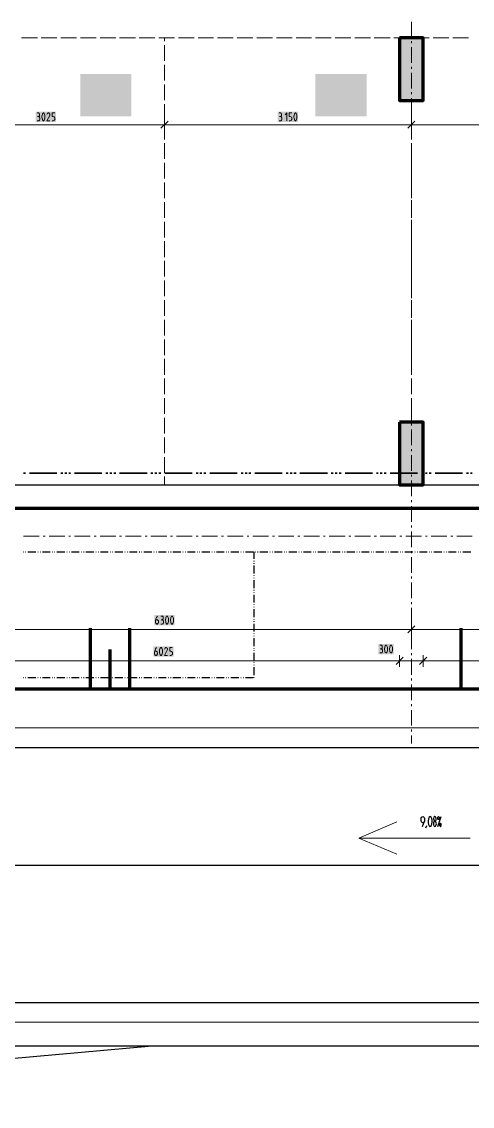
# Model space of a CAD drawing. Header units: millimetres. Extents: x 0 to 594, y 0 to 420.
# Drawn here: x 192.9 to 239.6, y 88.5 to 200.9 of the extents above; entities that cross this region are included whole.
import ezdxf

# ---------------------------------------------------------------- set-up
doc = ezdxf.new("R2010")
doc.units = ezdxf.units.MM
doc.header["$LTSCALE"] = 8
doc.layers.add('PDF_Cislovani stani', color=7, linetype='Continuous', true_color=0xffffff)
for name, color, linetype in [('PDF_CTU', 7, 'Continuous'), ('PDF_Dokresleni nad rovinou rezu', 7, 'Continuous'), ('PDF_Dopravni znaceni', 7, 'Continuous'), ('PDF_Koty delkove', 7, 'Continuous'), ('PDF_Obecne 0.25', 7, 'Continuous'), ('PDF_Obrubniky', 7, 'Continuous'), ('PDF_Osy hlavni', 7, 'Continuous'), ('PDF_Pozarni useky', 3, 'Continuous'), ('PDF_Rampy', 7, 'Continuous'), ('PDF_Steny vnitrni', 7, 'Continuous')]:
    doc.layers.add(name, color=color, linetype=linetype)

msp = doc.modelspace()

# ---------------------------------------------------------------- linework, layer by layer
at = {"layer": 'PDF_Cislovani stani', "lineweight": 18, "transparency": 33554559}
for points in [[(198.92, 195.46), (198.92, 191.06), (204.23, 195.46), (204.23, 191.06)], [(223.3, 195.46), (223.3, 191.06), (228.61, 195.46), (228.61, 191.06)]]:
    msp.add_solid(points, dxfattribs=at)
at = {"layer": 'PDF_CTU', "lineweight": 100}
for points in [[(135.36, 150.47), (241.57, 150.47), (241.57, 147.62), (313.57, 147.62), (313.57, 152.09)], [(199.99, 131.78), (199.99, 138.06)], [(204.06, 131.78), (204.06, 138.06)], [(238.42, 131.78), (238.42, 138.06)], [(202.03, 131.78), (202.03, 135.84)], [(166.66, 131.78), (311.68, 131.78)]]:
    msp.add_lwpolyline(points, dxfattribs=at)
at = {"layer": 'PDF_CTU', "lineweight": 25}
for points in [[(290.68, 94.76), (142.23, 94.76, -0.364475), (89.89, 143.52)], [(206.37, 94.76), (139.66, 88.76, -0.351953), (76.89, 130.52)]]:
    msp.add_lwpolyline(points, format="xyb", dxfattribs=at)
at = {"layer": 'PDF_Dokresleni nad rovinou rezu', "lineweight": 25}
for points in [[(193.02, 145.96), (193.06, 145.96)], [(193.26, 145.96), (193.3, 145.96)], [(193.51, 145.96), (194.32, 145.96)], [(194.52, 145.96), (194.56, 145.96)], [(194.76, 145.96), (194.81, 145.96)], [(195.01, 145.96), (195.82, 145.96)], [(196.02, 145.96), (196.06, 145.96)], [(196.27, 145.96), (196.31, 145.96)], [(196.51, 145.96), (197.32, 145.96)], [(197.53, 145.96), (197.57, 145.96)], [(197.77, 145.96), (197.81, 145.96)], [(198.02, 145.96), (198.83, 145.96)], [(199.03, 145.96), (199.07, 145.96)], [(199.27, 145.96), (199.32, 145.96)], [(199.52, 145.96), (200.33, 145.96)], [(200.53, 145.96), (200.58, 145.96)], [(200.78, 145.96), (200.82, 145.96)], [(201.02, 145.96), (201.83, 145.96)], [(202.04, 145.96), (202.08, 145.96)], [(202.28, 145.96), (202.32, 145.96)], [(202.53, 145.96), (203.34, 145.96)], [(203.54, 145.96), (203.58, 145.96)], [(203.78, 145.96), (203.83, 145.96)], [(204.03, 145.96), (204.84, 145.96)], [(205.04, 145.96), (205.09, 145.96)], [(205.29, 145.96), (205.33, 145.96)], [(205.53, 145.96), (206.34, 145.96)], [(206.55, 145.96), (206.59, 145.96)], [(206.79, 145.96), (206.83, 145.96)], [(207.04, 145.96), (207.85, 145.96)], [(208.05, 145.96), (208.09, 145.96)], [(208.3, 145.96), (208.34, 145.96)], [(208.54, 145.96), (209.35, 145.96)], [(209.55, 145.96), (209.6, 145.96)], [(209.8, 145.96), (209.84, 145.96)], [(210.04, 145.96), (210.85, 145.96)], [(211.06, 145.96), (211.1, 145.96)], [(211.3, 145.96), (211.34, 145.96)], [(211.55, 145.96), (212.36, 145.96)], [(212.56, 145.96), (212.6, 145.96)], [(212.81, 145.96), (212.85, 145.96)], [(213.05, 145.96), (213.86, 145.96)], [(214.06, 145.96), (214.11, 145.96)], [(214.31, 145.96), (214.35, 145.96)], [(214.55, 145.96), (215.37, 145.96)], [(215.57, 145.96), (215.61, 145.96)], [(215.81, 145.96), (215.85, 145.96)], [(216.06, 145.96), (216.87, 145.96)], [(216.93, 145.96), (216.93, 145.22)], [(216.93, 145.01), (216.93, 144.97)], [(217.07, 145.96), (217.11, 145.96)], [(217.32, 145.96), (217.36, 145.96)], [(217.56, 145.96), (218.37, 145.96)], [(218.57, 145.96), (218.62, 145.96)], [(218.82, 145.96), (218.86, 145.96)], [(219.06, 145.96), (219.88, 145.96)], [(220.08, 145.96), (220.12, 145.96)], [(220.32, 145.96), (220.36, 145.96)], [(220.57, 145.96), (221.38, 145.96)], [(221.58, 145.96), (221.62, 145.96)], [(221.83, 145.96), (221.87, 145.96)], [(222.07, 145.96), (222.88, 145.96)], [(223.09, 145.96), (223.13, 145.96)], [(223.33, 145.96), (223.37, 145.96)], [(223.57, 145.96), (224.39, 145.96)], [(224.59, 145.96), (224.63, 145.96)], [(224.83, 145.96), (224.87, 145.96)], [(225.08, 145.96), (225.89, 145.96)], [(226.09, 145.96), (226.13, 145.96)], [(226.34, 145.96), (226.38, 145.96)], [(226.58, 145.96), (227.39, 145.96)], [(227.6, 145.96), (227.64, 145.96)], [(227.84, 145.96), (227.88, 145.96)], [(228.08, 145.96), (228.9, 145.96)], [(229.1, 145.96), (229.14, 145.96)], [(229.34, 145.96), (229.38, 145.96)], [(229.59, 145.96), (230.4, 145.96)], [(230.6, 145.96), (230.64, 145.96)], [(230.85, 145.96), (230.89, 145.96)], [(231.09, 145.96), (231.9, 145.96)], [(232.11, 145.96), (232.15, 145.96)], [(232.35, 145.96), (232.39, 145.96)], [(232.59, 145.96), (233.41, 145.96)], [(233.61, 145.96), (233.65, 145.96)], [(233.85, 145.96), (233.89, 145.96)], [(234.1, 145.96), (234.91, 145.96)], [(235.11, 145.96), (235.15, 145.96)], [(235.36, 145.96), (235.4, 145.96)], [(235.6, 145.96), (236.41, 145.96)], [(236.62, 145.96), (236.66, 145.96)], [(236.86, 145.96), (236.9, 145.96)], [(237.1, 145.96), (237.92, 145.96)], [(238.12, 145.96), (238.16, 145.96)], [(238.36, 145.96), (238.4, 145.96)], [(238.61, 145.96), (239.42, 145.96)], [(216.93, 144.77), (216.93, 144.73)], [(216.93, 144.53), (216.93, 143.71)], [(216.93, 143.51), (216.93, 143.47)], [(216.93, 143.27), (216.93, 143.23)], [(216.93, 143.02), (216.93, 142.21)], [(216.93, 142.01), (216.93, 141.97)], [(216.93, 141.76), (216.93, 141.72)], [(216.93, 141.52), (216.93, 140.71)], [(216.93, 140.5), (216.93, 140.46)], [(216.93, 140.26), (216.93, 140.22)], [(216.93, 140.02), (216.93, 139.2)], [(216.93, 139), (216.93, 138.96)], [(216.93, 138.76), (216.93, 138.72)], [(216.93, 138.51), (216.93, 137.7)], [(216.93, 137.5), (216.93, 137.46)], [(216.93, 137.25), (216.93, 137.21)], [(216.93, 137.01), (216.93, 136.2)], [(216.93, 135.99), (216.93, 135.95)], [(216.93, 135.75), (216.93, 135.71)], [(216.93, 135.51), (216.93, 134.69)], [(216.93, 134.49), (216.93, 134.45)], [(216.93, 134.25), (216.93, 134.21)], [(216.93, 134), (216.93, 133.19)], [(193.02, 132.95), (193.06, 132.95)], [(193.26, 132.95), (193.3, 132.95)], [(193.51, 132.95), (194.32, 132.95)], [(194.52, 132.95), (194.56, 132.95)], [(194.76, 132.95), (194.81, 132.95)], [(195.01, 132.95), (195.82, 132.95)], [(196.02, 132.95), (196.06, 132.95)], [(196.27, 132.95), (196.31, 132.95)], [(196.51, 132.95), (197.32, 132.95)], [(197.53, 132.95), (197.57, 132.95)], [(197.77, 132.95), (197.81, 132.95)], [(198.02, 132.95), (198.83, 132.95)], [(199.03, 132.95), (199.07, 132.95)], [(199.27, 132.95), (199.32, 132.95)], [(199.52, 132.95), (200.33, 132.95)], [(200.53, 132.95), (200.58, 132.95)], [(200.78, 132.95), (200.82, 132.95)], [(201.02, 132.95), (201.83, 132.95)], [(202.04, 132.95), (202.08, 132.95)], [(202.28, 132.95), (202.32, 132.95)], [(202.53, 132.95), (203.34, 132.95)], [(203.54, 132.95), (203.58, 132.95)], [(203.78, 132.95), (203.83, 132.95)], [(204.03, 132.95), (204.84, 132.95)], [(205.04, 132.95), (205.09, 132.95)], [(205.29, 132.95), (205.33, 132.95)], [(205.53, 132.95), (206.34, 132.95)], [(206.55, 132.95), (206.59, 132.95)], [(206.79, 132.95), (206.83, 132.95)], [(207.04, 132.95), (207.85, 132.95)], [(208.05, 132.95), (208.09, 132.95)], [(208.3, 132.95), (208.34, 132.95)], [(208.54, 132.95), (209.35, 132.95)], [(209.55, 132.95), (209.6, 132.95)], [(209.8, 132.95), (209.84, 132.95)], [(210.04, 132.95), (210.85, 132.95)], [(211.06, 132.95), (211.1, 132.95)], [(211.3, 132.95), (211.34, 132.95)], [(211.55, 132.95), (212.36, 132.95)], [(212.56, 132.95), (212.6, 132.95)], [(212.81, 132.95), (212.85, 132.95)], [(213.05, 132.95), (213.86, 132.95)], [(214.06, 132.95), (214.11, 132.95)], [(214.31, 132.95), (214.35, 132.95)], [(214.55, 132.95), (215.37, 132.95)], [(215.57, 132.95), (215.61, 132.95)], [(215.81, 132.95), (215.85, 132.95)], [(216.06, 132.95), (216.87, 132.95)], [(216.93, 132.99), (216.93, 132.95)]]:
    msp.add_lwpolyline(points, dxfattribs=at)
at = {"layer": 'PDF_Dokresleni nad rovinou rezu', "lineweight": 25, "transparency": 33554559}
for points in [[(216.93, 146.01), (216.98, 145.96), (216.88, 145.96), (216.93, 145.9)], [(216.88, 132.95), (216.93, 133), (216.93, 132.9), (216.98, 132.95)], [(216.93, 133), (216.98, 132.95), (216.88, 132.95), (216.93, 132.9)]]:
    msp.add_solid(points, dxfattribs=at)
at = {"layer": 'PDF_Dopravni znaceni', "lineweight": 18}
for points in [[(192.85, 199.22), (194.48, 199.22)], [(194.89, 199.22), (196.51, 199.22)], [(196.92, 199.22), (198.54, 199.22)], [(198.95, 199.22), (200.58, 199.22)], [(200.98, 199.22), (202.61, 199.22)], [(203.01, 199.22), (204.64, 199.22)], [(205.04, 199.22), (206.67, 199.22)], [(207.08, 199.22), (208.7, 199.22)], [(207.67, 199.22), (207.67, 198.85)], [(209.11, 199.22), (210.73, 199.22)], [(211.14, 199.22), (212.76, 199.22)], [(213.17, 199.22), (214.8, 199.22)], [(215.2, 199.22), (216.83, 199.22)], [(217.23, 199.22), (218.86, 199.22)], [(219.27, 199.22), (220.89, 199.22)], [(221.3, 199.22), (222.92, 199.22)], [(223.33, 199.22), (224.95, 199.22)], [(225.36, 199.22), (226.99, 199.22)], [(227.39, 199.22), (229.02, 199.22)], [(229.42, 199.22), (231.05, 199.22)], [(231.46, 199.22), (233.08, 199.22)], [(233.49, 199.22), (235.11, 199.22)], [(235.52, 199.22), (237.14, 199.22)], [(237.55, 199.22), (239.18, 199.22)], [(207.67, 198.44), (207.67, 196.82)], [(207.67, 196.41), (207.67, 194.79)], [(207.67, 194.38), (207.67, 192.76)], [(207.67, 192.35), (207.67, 190.72)], [(233.26, 192.35), (233.26, 190.72)], [(207.67, 190.32), (207.67, 188.69)], [(233.26, 190.32), (233.26, 188.69)], [(207.67, 188.29), (207.67, 186.66)], [(233.26, 188.29), (233.26, 186.66)], [(207.67, 186.25), (207.67, 184.63)], [(233.26, 186.25), (233.26, 184.63)], [(207.67, 184.22), (207.67, 182.6)], [(233.26, 184.22), (233.26, 182.6)], [(207.67, 182.19), (207.67, 180.57)], [(233.26, 182.19), (233.26, 180.57)], [(207.67, 180.16), (207.67, 178.53)], [(233.26, 180.16), (233.26, 178.53)], [(207.67, 178.13), (207.67, 176.5)], [(233.26, 178.13), (233.26, 176.5)], [(207.67, 176.1), (207.67, 174.47)], [(233.26, 176.1), (233.26, 174.47)], [(207.67, 174.06), (207.67, 172.44)], [(233.26, 174.06), (233.26, 172.44)], [(207.67, 172.03), (207.67, 170.41)], [(233.26, 172.03), (233.26, 170.41)], [(207.67, 170), (207.67, 168.38)], [(233.26, 170), (233.26, 168.38)], [(207.67, 167.97), (207.67, 166.34)], [(233.26, 167.97), (233.26, 166.34)], [(207.67, 165.94), (207.67, 164.31)], [(233.26, 165.94), (233.26, 164.31)], [(207.67, 163.91), (207.67, 162.28)], [(233.26, 163.91), (233.26, 162.28)], [(207.67, 161.88), (207.67, 160.25)], [(233.26, 161.88), (233.26, 160.25)], [(207.67, 159.84), (207.67, 158.22)], [(233.26, 159.84), (233.26, 159.4)], [(207.67, 157.81), (207.67, 156.19)], [(207.67, 155.78), (207.67, 154.16)], [(207.67, 153.75), (207.67, 152.9)]]:
    msp.add_lwpolyline(points, dxfattribs=at)
at = {"layer": 'PDF_Dopravni znaceni', "lineweight": 18, "transparency": 33554559}
for points in [[(207.67, 199.26), (207.7, 199.22), (207.63, 199.22), (207.67, 199.19)], [(233.26, 192.76), (233.3, 192.72), (233.23, 192.72), (233.26, 192.69)], [(233.26, 159.44), (233.3, 159.4), (233.23, 159.4), (233.26, 159.37)], [(207.67, 152.94), (207.7, 152.9), (207.63, 152.9), (207.67, 152.87)]]:
    msp.add_solid(points, dxfattribs=at)
at = {"layer": 'PDF_Koty delkove', "lineweight": 18}
for points in [[(194.46, 191.43), (194.59, 191.43), (194.64, 191.42), (194.68, 191.39), (194.7, 191.35), (194.72, 191.27), (194.72, 191.22), (194.7, 191.14), (194.66, 191.08), (194.59, 191.05), (194.51, 191.05)], [(194.46, 190.62), (194.62, 190.62), (194.67, 190.65), (194.71, 190.69), (194.74, 190.76), (194.75, 190.81), (194.75, 190.87), (194.74, 190.93), (194.71, 190.99), (194.67, 191.03), (194.59, 191.05)], [(195.09, 191.43), (195.07, 191.42), (195.03, 191.37), (195, 191.28), (194.97, 191.19), (194.96, 191.11), (194.96, 190.95), (194.97, 190.87), (195, 190.77), (195.03, 190.69), (195.07, 190.63), (195.09, 190.62), (195.14, 190.62), (195.16, 190.63), (195.2, 190.69), (195.23, 190.77), (195.26, 190.87), (195.27, 190.95)], [(195.27, 190.95), (195.27, 191.11), (195.26, 191.19), (195.23, 191.28), (195.2, 191.37), (195.16, 191.42), (195.14, 191.43), (195.09, 191.43)], [(195.79, 190.62), (195.48, 190.62), (195.76, 191.16), (195.79, 191.22), (195.79, 191.3), (195.76, 191.35), (195.73, 191.39), (195.7, 191.42), (195.66, 191.43), (195.61, 191.43), (195.57, 191.42), (195.54, 191.39), (195.5, 191.35), (195.48, 191.27)], [(196.29, 191.43), (196.02, 191.43), (196.02, 191.05), (196.13, 191.05), (196.21, 191.03), (196.25, 190.99), (196.3, 190.92), (196.31, 190.87), (196.31, 190.81), (196.3, 190.76), (196.27, 190.7), (196.24, 190.66), (196.2, 190.63), (196.13, 190.62), (196.02, 190.62)], [(219.55, 191.43), (219.68, 191.43), (219.73, 191.42), (219.77, 191.39), (219.79, 191.35), (219.81, 191.27), (219.81, 191.22)], [(219.55, 190.62), (219.71, 190.62), (219.76, 190.65), (219.8, 190.69), (219.83, 190.76), (219.84, 190.81), (219.84, 190.87), (219.83, 190.93), (219.8, 190.99), (219.76, 191.03), (219.68, 191.05)], [(219.81, 191.22), (219.79, 191.14), (219.75, 191.08), (219.68, 191.05), (219.6, 191.05)], [(220.36, 190.62), (220.36, 191.43), (220.18, 191.22)], [(220.86, 191.43), (220.6, 191.43), (220.6, 191.05), (220.7, 191.05), (220.78, 191.03), (220.82, 190.99), (220.87, 190.92), (220.88, 190.87), (220.88, 190.81), (220.87, 190.76), (220.84, 190.7), (220.81, 190.66), (220.77, 190.63), (220.7, 190.62), (220.6, 190.62)], [(221.4, 190.95), (221.4, 191.11), (221.39, 191.19), (221.36, 191.28), (221.33, 191.37), (221.29, 191.42), (221.27, 191.43), (221.22, 191.43), (221.2, 191.42), (221.16, 191.37), (221.13, 191.28), (221.1, 191.19), (221.09, 191.11), (221.09, 190.95), (221.1, 190.87), (221.13, 190.77), (221.16, 190.69), (221.2, 190.63), (221.22, 190.62), (221.27, 190.62), (221.29, 190.63)], [(89.02, 190.21), (109.34, 190.21), (130.87, 190.21), (156.47, 190.21), (181.05, 190.21), (183.08, 190.21), (207.67, 190.21), (233.26, 190.21), (258.86, 190.21), (284.46, 190.21), (285.68, 190.21), (305.18, 190.21), (314.93, 190.21), (334.44, 190.21), (336.86, 190.21), (338.89, 190.21), (385.63, 190.21)], [(207.3, 189.85), (208.03, 190.58)], [(207.67, 189.61), (207.67, 190.21), (207.67, 190.82)], [(221.29, 190.63), (221.33, 190.69), (221.36, 190.77), (221.39, 190.87), (221.4, 190.95)], [(232.9, 189.85), (233.63, 190.58)], [(233.26, 189.61), (233.26, 190.21), (233.26, 190.82)], [(206.95, 138.9), (206.98, 138.88), (207, 138.85), (207.03, 138.81), (207.04, 138.75), (207.04, 138.65), (207.03, 138.59), (207, 138.55), (206.98, 138.52), (206.95, 138.5), (206.91, 138.48), (206.86, 138.48), (206.82, 138.5), (206.79, 138.52), (206.77, 138.55), (206.74, 138.59), (206.73, 138.65), (206.73, 138.84), (206.78, 139.02), (206.84, 139.16), (206.95, 139.3)], [(206.76, 138.92), (206.91, 138.92), (206.95, 138.9)], [(207.28, 139.3), (207.41, 139.3), (207.45, 139.28), (207.49, 139.25), (207.51, 139.21), (207.54, 139.13), (207.54, 139.08), (207.51, 139), (207.47, 138.94), (207.41, 138.92), (207.32, 138.92)], [(207.28, 138.48), (207.43, 138.48), (207.48, 138.51), (207.52, 138.55), (207.55, 138.62), (207.56, 138.67), (207.56, 138.73), (207.55, 138.79), (207.52, 138.85), (207.48, 138.89), (207.41, 138.92)], [(207.81, 139.15), (207.79, 139.05), (207.77, 138.97), (207.77, 138.81), (207.79, 138.73), (207.81, 138.63), (207.84, 138.55), (207.88, 138.5), (207.9, 138.48), (207.95, 138.48), (207.97, 138.5), (208.01, 138.55), (208.05, 138.63), (208.07, 138.73), (208.08, 138.81)], [(208.08, 138.81), (208.08, 138.97), (208.07, 139.05), (208.05, 139.15), (208.01, 139.23), (207.97, 139.28), (207.95, 139.3), (207.9, 139.3), (207.88, 139.28), (207.84, 139.23), (207.81, 139.15)], [(232.9, 137.55), (233.63, 138.28)], [(233.26, 137.3), (233.26, 137.91), (233.26, 138.52)], [(75.73, 137.91), (78.7, 137.91), (130.87, 137.91), (182.07, 137.91), (233.26, 137.91), (284.46, 137.91), (334.44, 137.91), (385.63, 137.91), (451.42, 137.91)], [(206.65, 135.67), (206.81, 135.67), (206.85, 135.65), (206.88, 135.63), (206.9, 135.6), (206.92, 135.56), (206.94, 135.5), (206.94, 135.4), (206.92, 135.34), (206.9, 135.3), (206.88, 135.27), (206.85, 135.25), (206.81, 135.23), (206.76, 135.23), (206.72, 135.25), (206.69, 135.27), (206.67, 135.3), (206.64, 135.34), (206.63, 135.4), (206.63, 135.58), (206.68, 135.77), (206.74, 135.91), (206.85, 136.04)], [(207.67, 135.23), (207.95, 135.77), (207.98, 135.83), (207.98, 135.91), (207.95, 135.96), (207.92, 136), (207.89, 136.03), (207.85, 136.04), (207.8, 136.04), (207.76, 136.03), (207.73, 136), (207.69, 135.96), (207.67, 135.88)], [(208.47, 136.04), (208.21, 136.04), (208.21, 135.67), (208.32, 135.67), (208.4, 135.64), (208.44, 135.6), (208.49, 135.53), (208.5, 135.48), (208.5, 135.42), (208.49, 135.37), (208.46, 135.31), (208.43, 135.27), (208.39, 135.25), (208.32, 135.23), (208.21, 135.23)], [(229.99, 136.29), (230.12, 136.29), (230.17, 136.28), (230.21, 136.25), (230.23, 136.21), (230.25, 136.13), (230.25, 136.07), (230.23, 135.99), (230.19, 135.94), (230.12, 135.91), (230.04, 135.91)], [(230.73, 136.22), (230.69, 136.28), (230.66, 136.29), (230.62, 136.29), (230.6, 136.28), (230.56, 136.22), (230.52, 136.14), (230.5, 136.04), (230.49, 135.96), (230.49, 135.8), (230.5, 135.72), (230.52, 135.63), (230.56, 135.54), (230.6, 135.49), (230.62, 135.48), (230.66, 135.48), (230.69, 135.49), (230.73, 135.54), (230.76, 135.63), (230.78, 135.72), (230.79, 135.8)], [(230.79, 135.8), (230.79, 135.96), (230.78, 136.04), (230.76, 136.14), (230.73, 136.22)], [(207.98, 135.23), (207.67, 135.23)], [(229.99, 135.48), (230.14, 135.48), (230.2, 135.5), (230.24, 135.54), (230.26, 135.61), (230.27, 135.67), (230.27, 135.72), (230.26, 135.79), (230.24, 135.84), (230.2, 135.88), (230.12, 135.91)], [(231.68, 134.3), (232.41, 135.03)], [(232.04, 134.05), (232.04, 134.66), (232.04, 135.27)], [(234.12, 134.3), (234.85, 135.03)], [(234.48, 134.05), (234.48, 134.66), (234.48, 135.27)], [(75.73, 134.66), (78.7, 134.66), (129.65, 134.66), (132.09, 134.66), (181.05, 134.66), (183.08, 134.66), (232.04, 134.66), (234.48, 134.66), (283.24, 134.66), (285.68, 134.66), (334.44, 134.66), (336.88, 134.66), (385.63, 134.66), (459.14, 134.66)]]:
    msp.add_lwpolyline(points, dxfattribs=at)
for points in [[(208.6, 138.81), (208.6, 138.97), (208.59, 139.05), (208.57, 139.15), (208.53, 139.23), (208.49, 139.28), (208.47, 139.3), (208.42, 139.3), (208.4, 139.28), (208.36, 139.23), (208.33, 139.15), (208.31, 139.05), (208.29, 138.97), (208.29, 138.81), (208.31, 138.73), (208.33, 138.63), (208.36, 138.55), (208.4, 138.5), (208.42, 138.48), (208.47, 138.48), (208.49, 138.5), (208.53, 138.55), (208.57, 138.63), (208.59, 138.73)], [(207.46, 135.56), (207.46, 135.72), (207.44, 135.8), (207.42, 135.9), (207.39, 135.98), (207.35, 136.03), (207.33, 136.04), (207.28, 136.04), (207.26, 136.03), (207.22, 135.98), (207.19, 135.9), (207.16, 135.8), (207.15, 135.72), (207.15, 135.56), (207.16, 135.48), (207.19, 135.38), (207.22, 135.3), (207.26, 135.25), (207.28, 135.23), (207.33, 135.23), (207.35, 135.25), (207.39, 135.3), (207.42, 135.38), (207.44, 135.48)], [(231.31, 135.8), (231.31, 135.96), (231.3, 136.04), (231.28, 136.14), (231.25, 136.22), (231.21, 136.28), (231.18, 136.29), (231.14, 136.29), (231.12, 136.28), (231.08, 136.22), (231.04, 136.14), (231.02, 136.04), (231.01, 135.96), (231.01, 135.8), (231.02, 135.72), (231.04, 135.63), (231.08, 135.54), (231.12, 135.49), (231.14, 135.48), (231.18, 135.48), (231.21, 135.49), (231.25, 135.54), (231.28, 135.63), (231.3, 135.72)]]:
    msp.add_lwpolyline(points, close=True, dxfattribs=at)
at = {"layer": 'PDF_Koty delkove', "color": 7, "lineweight": 18, "true_color": 0xffffff, "transparency": 33554559}
for points in [[(194.32, 190.5), (196.43, 190.5), (194.32, 191.56), (196.43, 191.56)], [(219.41, 190.5), (221.52, 190.5), (219.41, 191.56), (221.52, 191.56)], [(206.61, 138.36), (208.72, 138.36), (206.61, 139.42), (208.72, 139.42)], [(206.51, 135.11), (208.62, 135.11), (206.51, 136.17), (208.62, 136.17)], [(229.85, 135.35), (231.44, 135.35), (229.85, 136.41), (231.44, 136.41)]]:
    msp.add_solid(points, dxfattribs=at)
at = {"layer": 'PDF_Obecne 0.25', "lineweight": 25}
msp.add_lwpolyline([(78.7, 152.9), (336.88, 152.9)], dxfattribs=at)
at = {"layer": 'PDF_Obrubniky', "lineweight": 18}
for points in [[(92.02, 152.9), (92.02, 150.27, 0.409637), (144.23, 97.24), (338.91, 97.24), (338.91, 95.21), (292.71, 95.21)], [(129.65, 152.9, 0.308064), (168.17, 127.71), (311.68, 127.71, 0.404795), (336.86, 152.09)]]:
    msp.add_lwpolyline(points, format="xyb", dxfattribs=at)
at = {"layer": 'PDF_Osy hlavni', "lineweight": 18}
for points in [[(233.26, 200.88), (233.26, 199.26)], [(233.26, 198.85), (233.26, 198.65)], [(233.26, 198.24), (233.26, 196.62)], [(233.26, 196.21), (233.26, 196.01)], [(233.26, 195.6), (233.26, 193.97)], [(233.26, 193.57), (233.26, 193.37)], [(233.26, 192.96), (233.26, 191.33)], [(233.26, 190.93), (233.26, 190.72)], [(233.26, 190.32), (233.26, 188.69)], [(233.26, 188.29), (233.26, 188.08)], [(233.26, 187.68), (233.26, 186.05)], [(233.26, 185.65), (233.26, 185.44)], [(233.26, 185.04), (233.26, 183.41)], [(233.26, 183), (233.26, 182.8)], [(233.26, 182.39), (233.26, 180.77)], [(233.26, 180.36), (233.26, 180.16)], [(233.26, 179.75), (233.26, 178.13)], [(233.26, 177.72), (233.26, 177.52)], [(233.26, 177.11), (233.26, 175.49)], [(233.26, 175.08), (233.26, 174.88)], [(233.26, 174.47), (233.26, 172.85)], [(233.26, 172.44), (233.26, 172.24)], [(233.26, 171.83), (233.26, 170.2)], [(233.26, 169.8), (233.26, 169.6)], [(233.26, 169.19), (233.26, 167.56)], [(233.26, 167.16), (233.26, 166.95)], [(233.26, 166.55), (233.26, 164.92)], [(233.26, 164.52), (233.26, 164.31)], [(233.26, 163.91), (233.26, 162.28)], [(233.26, 161.88), (233.26, 161.67)], [(233.26, 161.27), (233.26, 159.64)], [(233.26, 159.23), (233.26, 159.03)], [(233.26, 158.62), (233.26, 157)], [(233.26, 156.59), (233.26, 156.39)], [(233.26, 155.98), (233.26, 154.36)], [(233.26, 153.95), (233.26, 153.75)], [(233.26, 153.34), (233.26, 151.72)], [(233.26, 151.31), (233.26, 151.11)], [(233.26, 150.7), (233.26, 149.08)], [(233.26, 148.67), (233.26, 148.47)], [(193.06, 147.58), (194.68, 147.58)], [(195.09, 147.58), (195.29, 147.58)], [(195.7, 147.58), (197.32, 147.58)], [(197.73, 147.58), (197.93, 147.58)], [(198.34, 147.58), (199.97, 147.58)], [(200.37, 147.58), (200.58, 147.58)], [(200.98, 147.58), (202.61, 147.58)], [(203.01, 147.58), (203.22, 147.58)], [(203.62, 147.58), (205.25, 147.58)], [(205.65, 147.58), (205.86, 147.58)], [(206.26, 147.58), (207.89, 147.58)], [(208.3, 147.58), (208.5, 147.58)], [(208.9, 147.58), (210.53, 147.58)], [(210.94, 147.58), (211.14, 147.58)], [(211.55, 147.58), (213.17, 147.58)], [(213.58, 147.58), (213.78, 147.58)], [(214.19, 147.58), (215.81, 147.58)], [(216.22, 147.58), (216.42, 147.58)], [(216.83, 147.58), (218.45, 147.58)], [(218.86, 147.58), (219.06, 147.58)], [(219.47, 147.58), (221.09, 147.58)], [(221.5, 147.58), (221.7, 147.58)], [(222.11, 147.58), (223.74, 147.58)], [(224.14, 147.58), (224.34, 147.58)], [(224.75, 147.58), (226.38, 147.58)], [(226.78, 147.58), (226.99, 147.58)], [(227.39, 147.58), (229.02, 147.58)], [(229.42, 147.58), (229.63, 147.58)], [(230.03, 147.58), (231.66, 147.58)], [(232.06, 147.58), (232.27, 147.58)], [(232.67, 147.58), (234.3, 147.58)], [(233.26, 148.06), (233.26, 146.44)], [(234.71, 147.58), (234.91, 147.58)], [(235.32, 147.58), (236.94, 147.58)], [(237.35, 147.58), (237.55, 147.58)], [(237.96, 147.58), (239.58, 147.58)], [(233.26, 146.03), (233.26, 145.83)], [(233.26, 145.42), (233.26, 143.79)], [(233.26, 143.39), (233.26, 143.18)], [(233.26, 142.78), (233.26, 141.15)], [(233.26, 140.75), (233.26, 140.54)], [(233.26, 140.14), (233.26, 138.51)], [(233.26, 138.11), (233.26, 137.9)], [(233.26, 137.5), (233.26, 135.87)], [(233.26, 135.46), (233.26, 135.26)], [(233.26, 134.86), (233.26, 133.23)], [(233.26, 132.82), (233.26, 132.62)], [(233.26, 132.21), (233.26, 130.59)], [(233.26, 130.18), (233.26, 129.98)], [(233.26, 129.57), (233.26, 127.95)], [(233.26, 127.54), (233.26, 127.34)], [(233.26, 126.93), (233.26, 126.1)]]:
    msp.add_lwpolyline(points, dxfattribs=at)
at = {"layer": 'PDF_Osy hlavni', "lineweight": 18, "transparency": 33554559}
msp.add_solid([(233.26, 126.14), (233.3, 126.1), (233.23, 126.1), (233.26, 126.06)], dxfattribs=at)
at = {"layer": 'PDF_Pozarni useky', "lineweight": 35}
for points in [[(193.06, 154.12), (193.26, 154.12)], [(193.67, 154.12), (196.51, 154.12)], [(196.92, 154.12), (197.12, 154.12)], [(197.32, 154.12), (197.53, 154.12)], [(197.73, 154.12), (197.93, 154.12)], [(198.34, 154.12), (201.18, 154.12)], [(201.59, 154.12), (201.79, 154.12)], [(202, 154.12), (202.2, 154.12)], [(202.4, 154.12), (202.61, 154.12)], [(203.01, 154.12), (205.86, 154.12)], [(206.26, 154.12), (206.47, 154.12)], [(206.67, 154.12), (206.87, 154.12)], [(207.08, 154.12), (207.28, 154.12)], [(207.69, 154.12), (210.53, 154.12)], [(210.94, 154.12), (211.14, 154.12)], [(211.34, 154.12), (211.55, 154.12)], [(211.75, 154.12), (211.95, 154.12)], [(212.36, 154.12), (215.2, 154.12)], [(215.61, 154.12), (215.81, 154.12)], [(216.02, 154.12), (216.22, 154.12)], [(216.42, 154.12), (216.62, 154.12)], [(217.03, 154.12), (219.88, 154.12)], [(220.28, 154.12), (220.48, 154.12)], [(220.69, 154.12), (220.89, 154.12)], [(221.09, 154.12), (221.3, 154.12)], [(221.7, 154.12), (224.55, 154.12)], [(224.95, 154.12), (225.16, 154.12)], [(225.36, 154.12), (225.56, 154.12)], [(225.77, 154.12), (225.97, 154.12)], [(226.38, 154.12), (229.22, 154.12)], [(229.63, 154.12), (229.83, 154.12)], [(230.03, 154.12), (230.24, 154.12)], [(230.44, 154.12), (230.64, 154.12)], [(231.05, 154.12), (233.89, 154.12)], [(234.3, 154.12), (234.5, 154.12)], [(234.71, 154.12), (234.91, 154.12)], [(235.11, 154.12), (235.32, 154.12)], [(235.72, 154.12), (238.57, 154.12)], [(238.97, 154.12), (239.18, 154.12)], [(239.38, 154.12), (239.58, 154.12)]]:
    msp.add_lwpolyline(points, dxfattribs=at)
at = {"layer": 'PDF_Rampy', "lineweight": 25}
for points in [[(94.12, 152.9, 0.414214), (142.42, 99.33, 0.016918), (145.87, 99.27), (336.88, 99.27, -0.414219), (338.91, 97.24)], [(127.46, 152.9, 0.313185), (168.17, 125.68), (311.68, 125.68, 0.304415), (336.88, 142.58)]]:
    msp.add_lwpolyline(points, format="xyb", dxfattribs=at)
for points in [[(234.4, 117.51), (234.61, 118.06)], [(235.64, 118.02), (235.59, 117.97), (235.55, 117.88), (235.54, 117.78), (235.55, 117.67), (235.59, 117.59), (235.64, 117.53)], [(235.64, 118.05), (235.68, 118.04), (235.64, 118.02)], [(235.68, 118.04), (235.71, 118.04)], [(235.76, 118.02), (235.71, 118.04), (235.75, 118.05), (235.8, 118.11), (235.83, 118.19), (235.84, 118.29), (235.83, 118.38)], [(235.84, 117.88), (235.81, 117.97), (235.76, 118.02)], [(235.99, 117.51), (236.36, 118.53)], [(234.77, 117.35), (234.87, 117.62)], [(235.64, 117.53), (235.7, 117.51), (235.76, 117.53), (235.81, 117.59), (235.84, 117.67), (235.85, 117.78), (235.84, 117.88)], [(236.29, 117.82), (236.26, 117.82), (236.24, 117.8), (236.21, 117.77), (236.19, 117.72), (236.19, 117.62), (236.21, 117.57), (236.24, 117.53), (236.26, 117.51)], [(236.26, 117.51), (236.29, 117.51), (236.32, 117.53), (236.35, 117.57), (236.36, 117.62), (236.36, 117.72), (236.35, 117.77), (236.32, 117.8), (236.29, 117.82)], [(152.05, 113.49), (338.91, 113.49)]]:
    msp.add_lwpolyline(points, dxfattribs=at)
msp.add_lwpolyline([(236.16, 118.33), (236.15, 118.28), (236.12, 118.24), (236.09, 118.23), (236.07, 118.23), (236.04, 118.24), (236.01, 118.28), (235.99, 118.33), (235.99, 118.43), (236.01, 118.48), (236.04, 118.51), (236.07, 118.53), (236.09, 118.53), (236.12, 118.51), (236.15, 118.48), (236.16, 118.43)], close=True, dxfattribs=at)
at = {"layer": 'PDF_Rampy', "lineweight": 9}
for points in [[(231.75, 117.99), (227.8, 116.3)], [(239.35, 116.3), (227.8, 116.3), (231.75, 114.62)]]:
    msp.add_lwpolyline(points, dxfattribs=at)
at = {"layer": 'PDF_Rampy', "lineweight": 25}
for centre, major_axis, ratio, start_param, end_param in [((234.45, 118.21), (0, 0.328), 0.556114, 1.899547, 8.182732), ((235.21, 118.02), (0, -0.512), 0.38716, 1.832516, 8.115701), ((235.7, 118.28), (0.001, -0.251), 0.581586, 1.960211, 5.877445)]:
    msp.add_ellipse(centre, major_axis=major_axis, ratio=ratio, start_param=start_param, end_param=end_param, dxfattribs=at)
at = {"layer": 'PDF_Steny vnitrni', "lineweight": 70}
for points in [[(232.04, 199.22), (232.04, 192.72), (234.48, 192.72), (234.48, 199.22)], [(232.04, 159.4), (232.04, 152.9), (234.48, 152.9), (234.48, 159.4)]]:
    msp.add_lwpolyline(points, close=True, dxfattribs=at)
at = {"layer": 'PDF_Steny vnitrni', "color": 9, "lineweight": 9, "true_color": 0xc0c0c0, "transparency": 33554559}
for points in [[(232.04, 199.22), (232.04, 192.72), (234.48, 199.22), (234.48, 192.72)], [(232.04, 159.4), (232.04, 152.9), (234.48, 159.4), (234.48, 152.9)]]:
    msp.add_solid(points, dxfattribs=at)

doc.saveas('drawing.dxf')
